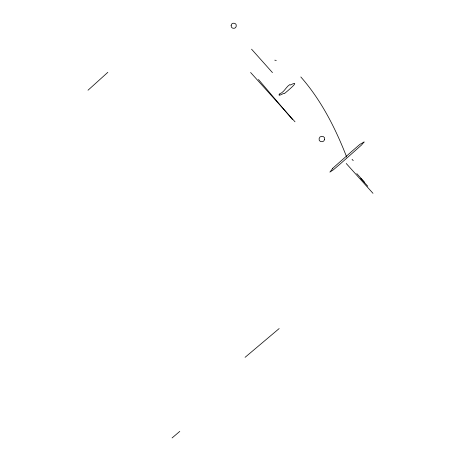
<?xml version="1.0" encoding="UTF-8"?>
<svg xmlns="http://www.w3.org/2000/svg" width="461" height="461" viewBox="0 0 461 461"><rect width="100%" height="100%" fill="white"/><g stroke="black" fill="none" stroke-linecap="round" stroke-linejoin="round"><path stroke-width="0.69" d="M231.105 25.718C230.84 28.98 236.049 29.343 236.286 26.093C236.989 22.307 230.898 22.237 231.111 25.66M324.607 139.545C325.76 135.782 319.525 135.027 319.081 138.703C318.257 142.265 323.997 142.904 324.613 139.533M88.011 90.223L107.839 72.319M172.068 437.95L179.79 431.392M245.073 357.333L279.164 328.56M274.785 60.172L276.272 60.42M250.6 72.481L295.017 121.808M356.785 173.584L364.397 182.078M360.727 178.395L367.757 186.232M346.228 163.488L372.989 193.326M352.066 159.339L353.241 160.653M251.545 49.171L272.468 72.619M300.82 76.952C321.311 100.239 335.487 128.319 346.678 157.051M258.465 79.482L292.418 119.439M279.17 94.517L279.135 95.185L279.746 95.231L284.132 93.249L284.466 93.525C286.581 91.802 302.203 78.935 290.349 85.037L289.86 84.576C285.826 87.008 284.281 92.35 279.499 93.883L279.17 94.517M364.063 142.023L361.401 145.146L340.178 163.972L333.395 169.792L329.857 172.132L332.807 168.403L332.26 168.709L351.576 151.583A1647.003 822.142 -22.2 0 1 359.914 144.362L364.063 142.023"/></g></svg>
